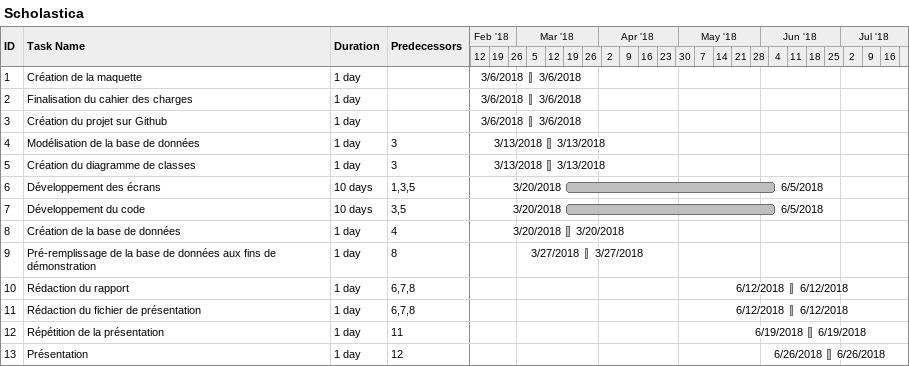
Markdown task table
Scholastica

| ID | Task | Duration | Start | Finish | Predecessors |
|---|---|---|---|---|---|
| 1 | Création de la maquette | 1d | 2018-03-06 | 2018-03-06 |  |
| 2 | Finalisation du cahier des charges | 1d | 2018-03-06 | 2018-03-06 |  |
| 3 | Création du projet sur Github | 1d | 2018-03-06 | 2018-03-06 |  |
| 4 | Modélisation de la base de données | 1d | 2018-03-13 | 2018-03-13 | 3 |
| 5 | Création du diagramme de classes | 1d | 2018-03-13 | 2018-03-13 | 3 |
| 6 | Développement des écrans | 10d | 2018-03-20 | 2018-06-05 | 1, 3, 5 |
| 7 | Développement du code | 10d | 2018-03-20 | 2018-06-05 | 3, 5 |
| 8 | Création de la base de données | 1d | 2018-03-20 | 2018-03-20 | 4 |
| 9 | Pré-remplissage de la base de données aux fins de démonstration | 1d | 2018-03-27 | 2018-03-27 | 8 |
| 10 | Rédaction du rapport | 1d | 2018-06-12 | 2018-06-12 | 6, 7, 8 |
| 11 | Rédaction du fichier de présentation | 1d | 2018-06-12 | 2018-06-12 | 6, 7, 8 |
| 12 | Répétition de la présentation | 1d | 2018-06-19 | 2018-06-19 | 11 |
| 13 | Présentation | 1d | 2018-06-26 | 2018-06-26 | 12 |
